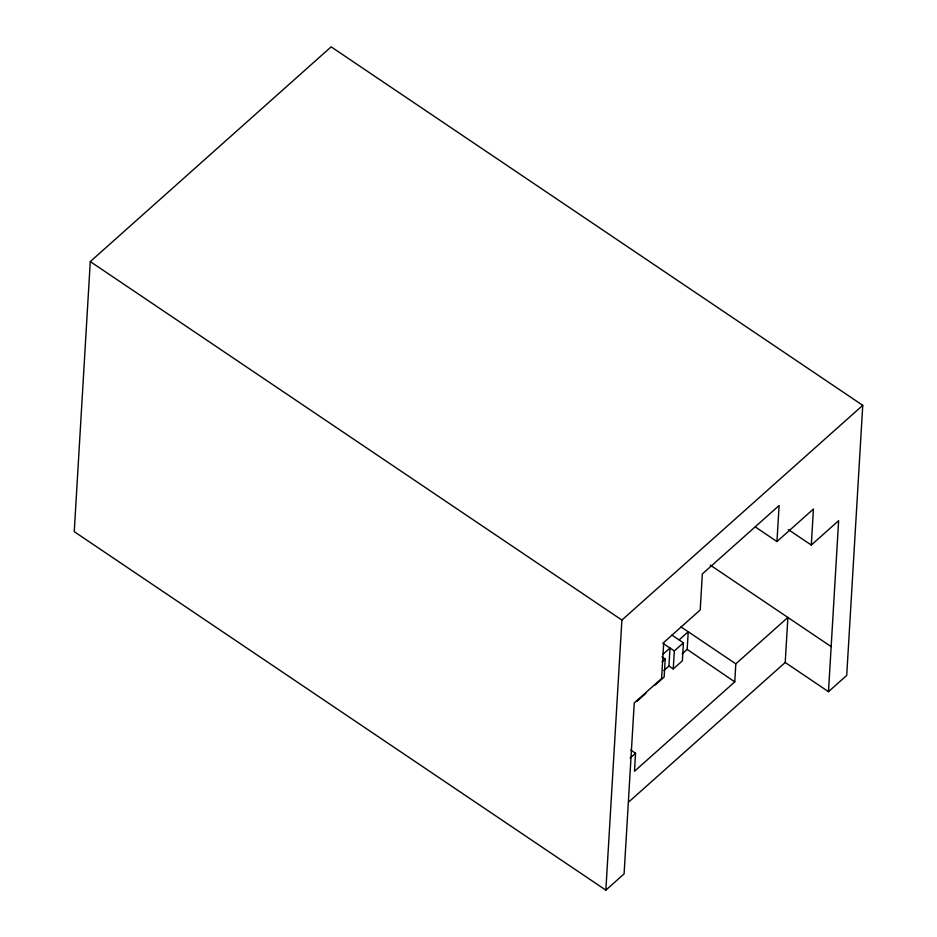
<?xml version="1.0" encoding="UTF-8"?>
<svg xmlns="http://www.w3.org/2000/svg" width="937" height="937" viewBox="0 0 937 937"><rect width="100%" height="100%" fill="white"/><g stroke="black" fill="none" stroke-linecap="round" stroke-linejoin="round"><path stroke-width="1.41" d="M630.788 750.045L635.544 753.254L634.478 771.28L734.76 681.867L735.826 663.853L787.888 617.436L785.206 662.482L828.484 691.67L846.72 675.413L862.754 405.334L331.148 46.85L90.28 261.587L74.246 531.666L605.852 890.15L624.089 873.893L634.244 702.914L661.592 678.529L663.736 642.501L700.197 609.987L702.34 573.948L779.104 505.512L776.96 541.551L755.327 526.957M605.852 890.15L621.899 620.071L862.754 405.334M661.955 656.872L665.2 659.051L664.134 677.076L655.022 685.205M663.864 670.541L668.924 666.031L669.99 648.006L662.717 643.192M668.924 666.031L673.246 668.948L674.324 650.922L683.436 642.805L671.829 635.075M683.436 642.805L682.37 660.819L673.246 668.948M682.113 653.921L687.184 649.411L688.226 631.749L680.941 626.947M788.263 529.546L811.29 545.065L813.433 509.037L776.96 541.551M828.484 691.67L838.638 520.679L811.29 545.065M662.904 654.331L669.99 648.006L674.324 650.922M679.114 639.877L688.226 631.749L735.826 663.853M662.166 661.768L665.2 659.051M636.785 701.462L645.898 693.333M630.121 758.092L635.544 753.254M628.645 802.06L785.206 662.482M710.269 565.105L831.154 646.624M90.28 261.587L621.899 620.071M687.184 649.411L734.76 681.867"/></g></svg>
